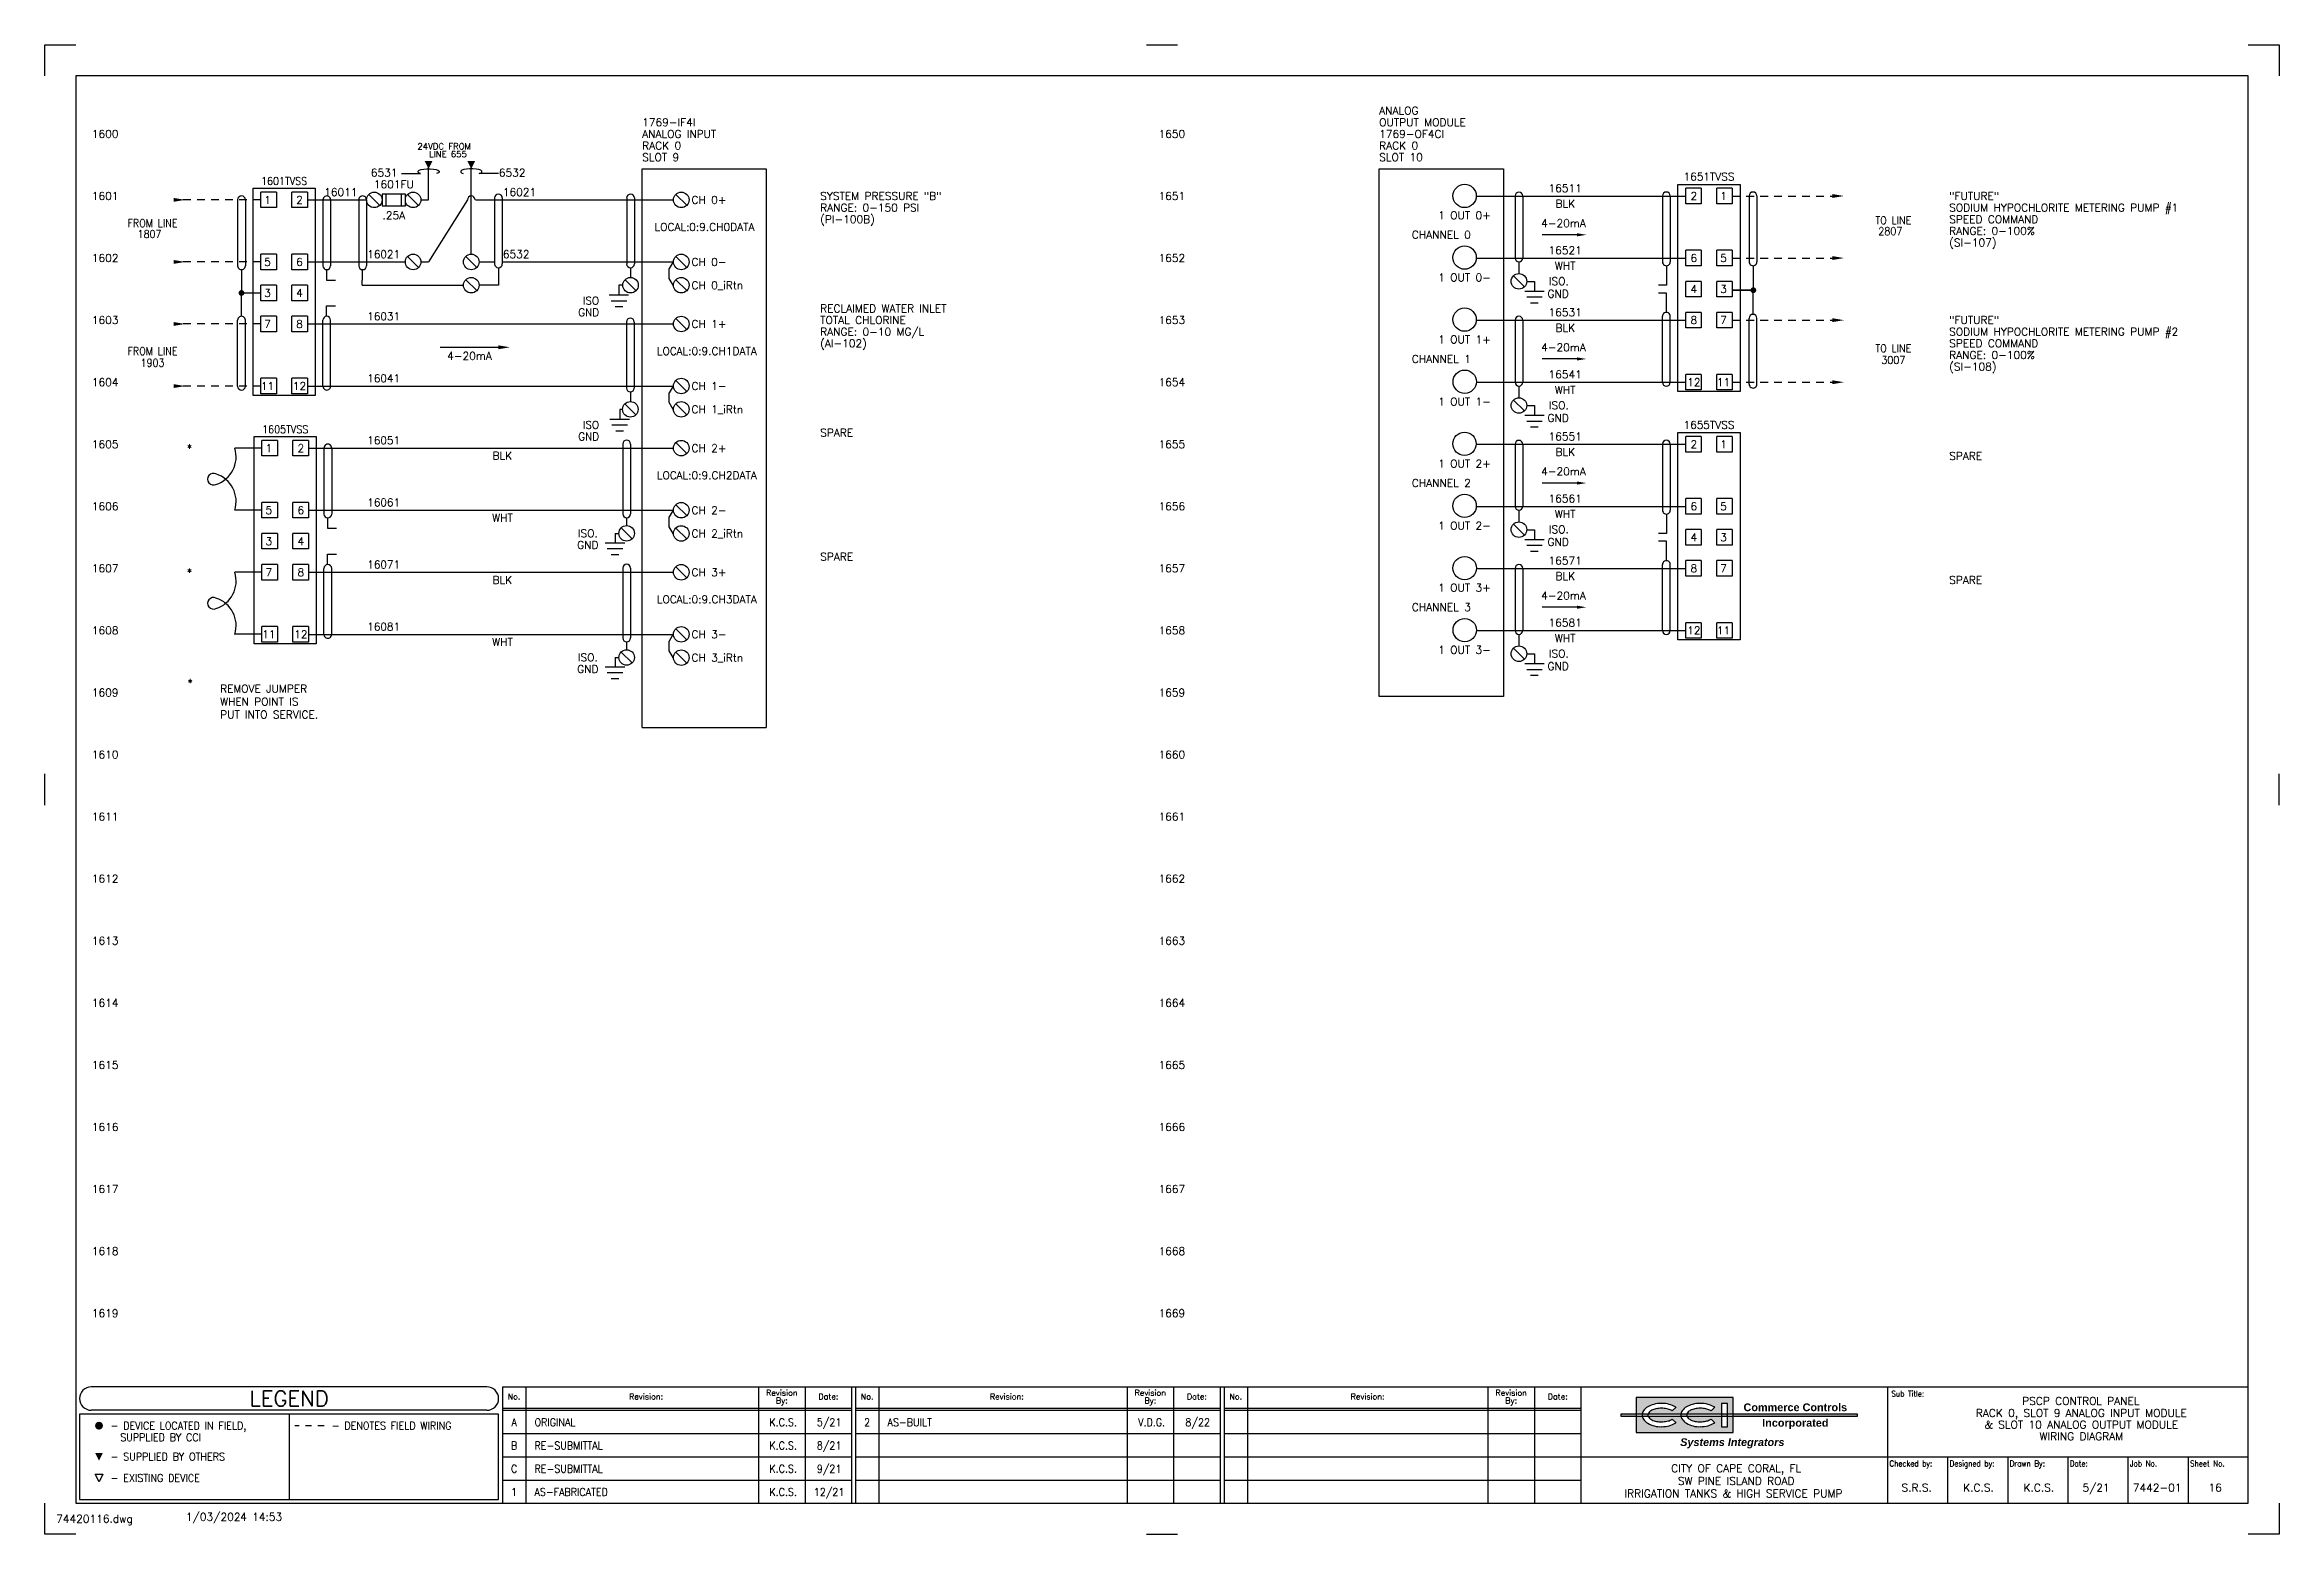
# Model space of a CAD drawing. Extents: x 0 to 36, y 0 to 24.
import ezdxf
from ezdxf.enums import TextEntityAlignment as Align

# ---------------------------------------------------------------- set-up
doc = ezdxf.new("R2010")
doc.units = 0
doc.header["$LTSCALE"] = 0.5
doc.header["$MEASUREMENT"] = 0
doc.linetypes.add('HIDDEN', pattern=[0.375, 0.25, -0.125])
doc.linetypes.add('HIDDEN2', pattern=[0.1875, 0.125, -0.0625])
doc.layers.get('0').update_dxf_attribs({"linetype": 'CONTINUOUS'})
for name, color, linetype in [('1769-IF8', 32, 'CONTINUOUS'), ('BORDER', 2, 'CONTINUOUS'), ('CUT-MARK', 5, 'CONTINUOUS')]:
    doc.layers.add(name, color=color, linetype=linetype)
doc.styles.add('arial', font='arialbd.ttf')
doc.styles.add('arialitalic', font='arialbi.ttf')
doc.styles.add('ROMANS', font='ROMANS.shx')

# ---------------------------------------------------------------- blocks, each defined once
blk = doc.blocks.new('CUTMARK')
at = {"color": 5}
for p, q in [((0, 23.5), (0, 24)), ((0, 24), (0.5, 24)), ((17.75, 24), (18.25, 24)), ((35.5, 24), (36, 24)), ((36, 24), (36, 23.5)), ((0, 11.75), (0, 12.25)), ((36, 11.75), (36, 12.25)), ((0, 0), (0, 0.5)), ((36, 0.5), (36, 0)), ((0.5, 0), (0, 0)), ((17.75, 0), (18.25, 0)), ((36, 0), (35.5, 0))]:
    blk.add_line(p, q, dxfattribs=at)
blk = doc.blocks.new('FCIRLEG')
at = {"color": 5, "const_width": 0.0625}
blk.add_lwpolyline([(-0.03125, 0, 1), (0.03125, 0, 1)], format="xyb", close=True, dxfattribs=at)
blk = doc.blocks.new('FTRIULEG')
at = {"color": 5}
blk.add_solid([(0, 0.125), (0, 0.125), (-0.0625, 0), (0.0625, 0)], dxfattribs=at)
blk = doc.blocks.new('CCILOGO3')
h = blk.add_hatch(color=256)
h.paths.add_polyline_path([(25.922, 2.094, -0.060974), (26.047, 2.109, -0.060974), (26.172, 2.094, -0.074343), (26.268, 2.054, -0.016679), (26.281, 2.046), (26.221, 1.988, 0.036094), (26.202, 1.999, 0.064948), (26.135, 2.022, 0.051099), (26.047, 2.031, 0.051099), (25.958, 2.022, 0.064948), (25.892, 1.999, 0.104203), (25.841, 1.959, 0.105248), (25.83, 1.937), (26.36, 1.937, -0.117879), (26.38, 1.988, -0.106943), (26.451, 2.054, -0.074343), (26.547, 2.094, -0.060974), (26.672, 2.109, -0.060974), (26.797, 2.094, -0.074343), (26.893, 2.054, -0.016679), (26.906, 2.046), (26.846, 1.988, 0.036094), (26.827, 1.999, 0.064948), (26.76, 2.022, 0.051099), (26.672, 2.031, 0.051099), (26.583, 2.022, 0.064948), (26.517, 1.999, 0.104203), (26.466, 1.959, 0.105248), (26.455, 1.937), (27.016, 1.937), (27.016, 2.109), (27.109, 2.109), (27.109, 1.937), (27.203, 1.937), (27.203, 2.203), (25.641, 2.203), (25.641, 1.937), (25.735, 1.937, -0.117879), (25.755, 1.988, -0.106943), (25.826, 2.054, -0.074343)])
h.paths.add_polyline_path([(25.826, 1.789, -0.106943), (25.755, 1.856, -0.117879), (25.735, 1.906), (25.641, 1.906), (25.641, 1.641), (27.203, 1.641), (27.203, 1.906), (27.109, 1.906), (27.109, 1.734), (27.016, 1.734), (27.016, 1.906), (26.455, 1.906, 0.105248), (26.466, 1.885, 0.104203), (26.517, 1.845, 0.064948), (26.592, 1.819, 0.063643), (26.672, 1.812, 0.051099), (26.76, 1.822, 0.064948), (26.827, 1.845, 0.036094), (26.846, 1.856), (26.906, 1.798, -0.016679), (26.893, 1.789, -0.074343), (26.797, 1.75, -0.060974), (26.672, 1.734, -0.074995), (26.558, 1.745, -0.074343), (26.451, 1.789, -0.106943), (26.38, 1.856, -0.117879), (26.36, 1.906), (25.83, 1.906, 0.105248), (25.841, 1.885, 0.104203), (25.892, 1.845, 0.064948), (25.967, 1.819, 0.063643), (26.047, 1.812, 0.051099), (26.135, 1.822, 0.064948), (26.202, 1.845, 0.036094), (26.221, 1.856), (26.281, 1.798, -0.016679), (26.268, 1.789, -0.074343), (26.172, 1.75, -0.060974), (26.047, 1.734, -0.074995), (25.933, 1.745, -0.074343)])
h.paths.add_polyline_path([(25.641, 1.906), (25.641, 1.937), (25.391, 1.937), (25.391, 1.906)])
h.paths.add_polyline_path([(25.83, 1.906, -0.068202), (25.828, 1.922, -0.068202), (25.83, 1.937), (25.735, 1.937, 0.033731), (25.734, 1.922, 0.033731), (25.735, 1.906)])
h.paths.add_polyline_path([(26.455, 1.906, -0.068202), (26.453, 1.922, -0.068202), (26.455, 1.937), (26.36, 1.937, 0.033731), (26.359, 1.922, 0.033731), (26.36, 1.906)])
h.paths.add_polyline_path([(27.109, 1.906), (27.109, 1.937), (27.016, 1.937), (27.016, 1.906)])
h.paths.add_polyline_path([(29.203, 1.906), (29.203, 1.937), (27.203, 1.937), (27.203, 1.906)])
for p, q in [((27.203, 2.203), (25.641, 2.203)), ((25.641, 2.203), (25.641, 1.641)), ((27.203, 1.641), (27.203, 2.203)), ((29.203, 1.937), (25.391, 1.937)), ((25.391, 1.937), (25.391, 1.906)), ((25.391, 1.906), (29.203, 1.906)), ((26.221, 1.988), (26.281, 2.046)), ((26.221, 1.856), (26.281, 1.798)), ((26.846, 1.988), (26.906, 2.046)), ((26.846, 1.856), (26.906, 1.798)), ((27.109, 2.109), (27.016, 2.109)), ((27.016, 2.109), (27.016, 1.734)), ((27.109, 1.734), (27.109, 2.109)), ((29.203, 1.906), (29.203, 1.937)), ((25.641, 1.641), (27.203, 1.641)), ((27.016, 1.734), (27.109, 1.734))]:
    blk.add_line(p, q)
for centre, radius, start, end in [((25.851, 1.922), 0.116, 145.3805, 180), ((25.851, 1.922), 0.116, 180, 214.6195), ((25.944, 1.857), 0.23, 120.9638, 145.3805), ((25.944, 1.987), 0.23, 214.6195, 239.0362), ((26.006, 1.754), 0.35, 103.9568, 120.9638), ((25.886, 1.922), 0.0581, 140.3607, 180), ((25.886, 1.922), 0.0581, 180, 219.6393), ((25.962, 1.859), 0.157, 116.5651, 140.3607), ((25.962, 1.985), 0.157, 219.6393, 243.4349), ((26.013, 1.757), 0.271, 101.7009, 116.5651), ((26.028, 2.117), 0.305, 243.4349, 258.2991), ((26.047, 1.59), 0.519, 90, 103.9568), ((26.047, 1.595), 0.436, 90, 101.7009), ((26.031, 2.129), 0.317, 258.2991, 272.8654), ((26.047, 1.59), 0.519, 76.0432, 90), ((26.047, 1.595), 0.436, 78.2991, 90), ((26.047, 2.249), 0.436, 270, 281.7009), ((26.08, 1.757), 0.271, 63.4349, 78.2991), ((26.08, 2.087), 0.271, 281.7009, 296.5651), ((26.088, 1.754), 0.35, 59.0362, 76.0432), ((26.131, 1.859), 0.157, 55.1664, 63.4349), ((26.131, 1.985), 0.157, 296.5651, 304.8336), ((26.149, 1.857), 0.23, 55.214, 59.0362), ((26.476, 1.922), 0.116, 145.3805, 180), ((26.476, 1.922), 0.116, 180, 214.6195), ((26.569, 1.857), 0.23, 120.9638, 145.3805), ((26.569, 1.987), 0.23, 214.6195, 239.0362), ((26.631, 1.754), 0.35, 103.9568, 120.9638), ((26.511, 1.922), 0.0581, 140.3607, 180), ((26.511, 1.922), 0.0581, 180, 219.6393), ((26.587, 1.859), 0.157, 116.5651, 140.3607), ((26.587, 1.985), 0.157, 219.6393, 243.4349), ((26.638, 1.757), 0.271, 101.7009, 116.5651), ((26.653, 2.117), 0.305, 243.4349, 258.2991), ((26.672, 1.59), 0.519, 90, 103.9568), ((26.672, 1.595), 0.436, 90, 101.7009), ((26.656, 2.129), 0.317, 258.2991, 272.8654), ((26.672, 1.59), 0.519, 76.0432, 90), ((26.672, 1.595), 0.436, 78.2991, 90), ((26.672, 2.249), 0.436, 270, 281.7009), ((26.705, 1.757), 0.271, 63.4349, 78.2991), ((26.705, 2.087), 0.271, 281.7009, 296.5651), ((26.713, 1.754), 0.35, 59.0362, 76.0432), ((26.756, 1.859), 0.157, 55.1664, 63.4349), ((26.756, 1.985), 0.157, 296.5651, 304.8336), ((26.774, 1.857), 0.23, 55.214, 59.0362), ((26.027, 2.125), 0.391, 239.0362, 256.0432), ((26.025, 2.118), 0.384, 256.0432, 273.1986), ((26.047, 2.253), 0.519, 270, 283.9568), ((26.088, 2.09), 0.35, 283.9568, 300.9638), ((26.149, 1.987), 0.23, 300.9638, 304.786), ((26.652, 2.125), 0.391, 239.0362, 256.0432), ((26.65, 2.118), 0.384, 256.0432, 273.1986), ((26.672, 2.253), 0.519, 270, 283.9568), ((26.713, 2.09), 0.35, 283.9568, 300.9638), ((26.774, 1.987), 0.23, 300.9638, 304.786)]:
    blk.add_arc(centre, radius, start, end)
for s, style, p in [('Commerce Controls', 'arial', (28.203, 1.984)), ('Incorporated', 'arial', (28.203, 1.734)), ('Systems Integrators', 'arialitalic', (27.188, 1.422))]:
    blk.add_text(s, height=0.125, dxfattribs=dict(style=style)).set_placement(p, align=Align.CENTER)
blk = doc.blocks.new('TERM')
at = {"color": 1}
blk.add_line((-0.088, 0.088), (0.088, -0.088), dxfattribs=at)
blk.add_circle((0, 0), 0.125, dxfattribs=at)
blk = doc.blocks.new('GND')
at = {"color": 5}
for p, q in [((0, 0), (0, -0.15625)), ((-0.15625, -0.15625), (0.15625, -0.15625)), ((-0.125, -0.25), (0.125, -0.25)), ((-0.0625, -0.34375), (0.0625, -0.34375))]:
    blk.add_line(p, q, dxfattribs=at)
blk = doc.blocks.new('RARROW')
at = {"color": 5}
blk.add_solid([(-0.125, 0.03125), (-0.125, -0.03125), (0.0625, 0)], dxfattribs=at)
blk = doc.blocks.new('DOT')
at = {"color": 2, "const_width": 0.0469}
blk.add_lwpolyline([(-0.023, 0, 1), (0.023, 0, 1)], format="xyb", close=True, dxfattribs=at)
blk = doc.blocks.new('Lasso')
at = {"color": 5}
blk.add_line((0, -0.437), (0, -0.128), dxfattribs=at)
at = {"color": 5, "linetype": 'Continuous'}
blk.add_polyline3d([(0, -0.128, 0), (0.012, -0.156, 0), (0.026, -0.17, 0), (0.04, -0.168, 0), (0.054, -0.151, 0), (0.065, -0.119, 0), (0.073, -0.076, 0), (0.078, -0.026, 0), (0.078, 0.027, 0), (0.073, 0.077, 0), (0.065, 0.12, 0), (0.054, 0.151, 0), (0.04, 0.169, 0), (0.026, 0.171, 0), (0.012, 0.157, 0), (0, 0.129, 0)], dxfattribs=at)
blk = doc.blocks.new('11')
at = {"style": 'ROMANS', "width": 0.9}
for s, p in [('C', (7.562, 0.993)), ('K.C.S.', (11.896, 0.993)), ('9/21', (12.637, 0.993))]:
    blk.add_text(s, height=0.125, dxfattribs=at).set_placement(p, align=Align.CENTER)
blk.add_text('RE-SUBMITTAL', height=0.125, dxfattribs=at).set_placement((7.891, 0.993))
blk = doc.blocks.new('14')
at = {"style": 'ROMANS', "width": 0.9}
for s, p in [('1', (7.563, 0.618)), ('K.C.S.', (11.896, 0.618)), ('12/21', (12.637, 0.618))]:
    blk.add_text(s, height=0.125, dxfattribs=at).set_placement(p, align=Align.CENTER)
blk.add_text('AS-FABRICATED', height=0.125, dxfattribs=at).set_placement((7.891, 0.618))
blk = doc.blocks.new('DrawingName')
at = {"color": 0, "linetype": 'Continuous', "insert": (0.1875, 0.3125), "char_height": 0.125, "attachment_point": 1, "style": 'ROMANS'}
blk.add_mtext('74420116.dwg', dxfattribs=at)
blk = doc.blocks.new('dwgfilename')
at = {"color": 0, "linetype": 'Continuous'}
blk.add_blockref('DrawingName', (0, 0), dxfattribs=at)
blk = doc.blocks.new('dwgdate')
at = {"color": 0, "linetype": 'Continuous', "insert": (2.1875, 0.34375), "char_height": 0.125, "attachment_point": 1, "style": 'ROMANS'}
blk.add_mtext(' 1/03/2024 14:53', dxfattribs=at)
blk = doc.blocks.new('Drawing_Name_Date_Panel_Layout')
at = {"linetype": 'Continuous'}
for name in ['dwgdate', 'dwgfilename']:
    blk.add_blockref(name, (0, 0), dxfattribs=at)

msp = doc.modelspace()

# ---------------------------------------------------------------- linework, layer by layer
for p, q in [((6.185, 21.5), (6.185, 22.062)), ((6.872, 20.625), (6.872, 22.062)), ((21.5, 22), (23.5, 22)), ((21.5, 13.5), (21.5, 22)), ((23.5, 22), (23.5, 13.5)), ((23.5, 22), (23.5, 13.5)), ((3.108, 21.501), (3.108, 20.438)), ((3.233, 21.501), (3.233, 20.438)), ((4.482, 21.501), (4.481, 20.438)), ((4.607, 21.501), (4.606, 20.438)), ((5.06, 21.501), (5.06, 20.438)), ((5.185, 21.501), (5.185, 20.438)), ((6.81, 21.5), (6.185, 20.5)), ((7.247, 21.531), (7.247, 20.468)), ((7.372, 21.531), (7.372, 20.468)), ((9.376, 21.531), (9.376, 20.468)), ((9.501, 21.531), (9.501, 20.468)), ((26.063, 21.564), (26.064, 20.501)), ((26.188, 21.564), (26.189, 20.501)), ((27.459, 21.564), (27.46, 20.501)), ((27.584, 21.564), (27.585, 20.501)), ((3.171, 20.376), (3.17, 20)), ((4.539, 20.376), (4.539, 20.208)), ((4.539, 20.208), (4.685, 20.208)), ((5.117, 20.376), (5.117, 20.208)), ((5.117, 20.125), (5.117, 20.208)), ((7.31, 20.406), (7.31, 20.125)), ((9.438, 20.406), (9.438, 20.25)), ((10.125, 20.5), (10.062, 20.392)), ((10.062, 20.233), (10.062, 20.392)), ((10.125, 20.125), (10.062, 20.233)), ((26.126, 20.439), (26.126, 20.126)), ((27.522, 20.439), (27.522, 20.047)), ((3.171, 19.623), (3.17, 20)), ((5.117, 20.125), (6.747, 20.125)), ((7.31, 20.125), (6.997, 20.125)), ((26.126, 19.686), (26.126, 19.999)), ((27.522, 19.655), (27.522, 20.047)), ((3.108, 18.499), (3.108, 19.561)), ((3.233, 18.498), (3.233, 19.561)), ((4.482, 18.498), (4.481, 19.561)), ((4.539, 19.623), (4.539, 19.791)), ((4.539, 19.791), (4.685, 19.791)), ((4.607, 18.499), (4.606, 19.561)), ((9.372, 19.531), (9.372, 18.468)), ((9.497, 19.531), (9.497, 18.468)), ((26.063, 18.561), (26.064, 19.624)), ((26.188, 18.561), (26.189, 19.624)), ((27.46, 18.53), (27.46, 19.593)), ((27.585, 18.53), (27.585, 19.593)), ((4.232, 18.5), (10.122, 18.5)), ((9.435, 18.406), (9.435, 18.25)), ((10.125, 18.5), (10.062, 18.392)), ((10.062, 18.233), (10.062, 18.392)), ((10.125, 18.125), (10.062, 18.233)), ((3.5, 17.5), (3.062, 17.5)), ((4.499, 17.501), (4.499, 16.438)), ((4.624, 17.501), (4.624, 16.438)), ((26.063, 17.564), (26.064, 16.501)), ((26.188, 17.564), (26.189, 16.501)), ((3.5, 16.5), (3.062, 16.5)), ((4.557, 16.376), (4.557, 16.208)), ((4.557, 16.208), (4.702, 16.208)), ((10.125, 16.5), (10.062, 16.392)), ((10.062, 16.233), (10.062, 16.392)), ((10.125, 16.125), (10.062, 16.233)), ((26.126, 16.439), (26.126, 16.126)), ((26.126, 15.686), (26.126, 15.999)), ((3.5, 15.5), (3.062, 15.5)), ((4.499, 14.499), (4.499, 15.561)), ((4.557, 15.623), (4.557, 15.791)), ((4.557, 15.791), (4.702, 15.791)), ((4.624, 14.499), (4.624, 15.561)), ((26.063, 14.561), (26.064, 15.624)), ((26.188, 14.561), (26.189, 15.624)), ((3.5, 14.5), (3.062, 14.5)), ((10.125, 14.5), (10.062, 14.392)), ((10.062, 14.233), (10.062, 14.392)), ((10.125, 14.125), (10.062, 14.233)), ((23.5, 13.5), (21.5, 13.5))]:
    msp.add_line(p, q)
at = {"linetype": 'Continuous'}
for p, q in [((3.357, 18.349), (3.357, 21.687)), ((3.732, 21.625), (3.482, 21.625)), ((3.482, 21.375), (3.482, 21.625)), ((3.732, 21.625), (3.732, 21.375)), ((4.232, 21.625), (3.982, 21.625)), ((3.982, 21.375), (3.982, 21.625)), ((4.232, 21.625), (4.232, 21.375)), ((4.357, 21.687), (4.357, 18.349)), ((26.312, 18.412), (26.312, 21.75)), ((26.688, 21.687), (26.438, 21.687)), ((26.438, 21.437), (26.438, 21.687)), ((26.688, 21.687), (26.688, 21.437)), ((27.188, 21.687), (26.938, 21.687)), ((26.938, 21.437), (26.938, 21.687)), ((27.188, 21.687), (27.188, 21.437)), ((27.312, 21.75), (27.312, 18.412)), ((3.732, 21.375), (3.482, 21.375)), ((4.232, 21.375), (3.982, 21.375)), ((4.232, 21.5), (5.185, 21.5)), ((6.06, 21.5), (6.185, 21.5)), ((6.938, 21.5), (10.13, 21.5)), ((23.062, 21.562), (26.438, 21.562)), ((26.688, 21.437), (26.438, 21.437)), ((27.188, 21.437), (26.938, 21.437)), ((3.732, 20.625), (3.482, 20.625)), ((3.482, 20.375), (3.482, 20.625)), ((3.732, 20.625), (3.732, 20.375)), ((4.232, 20.625), (3.982, 20.625)), ((3.982, 20.375), (3.982, 20.625)), ((4.232, 20.625), (4.232, 20.375)), ((26.688, 20.687), (26.438, 20.687)), ((26.438, 20.437), (26.438, 20.687)), ((26.688, 20.687), (26.688, 20.437)), ((27.188, 20.687), (26.938, 20.687)), ((26.938, 20.437), (26.938, 20.687)), ((27.188, 20.687), (27.188, 20.437)), ((3.732, 20.375), (3.482, 20.375)), ((4.232, 20.375), (3.982, 20.375)), ((26.688, 20.437), (26.438, 20.437)), ((26.688, 20.187), (26.438, 20.187)), ((26.438, 19.937), (26.438, 20.187)), ((26.688, 20.187), (26.688, 19.937)), ((27.188, 20.437), (26.938, 20.437)), ((27.188, 20.187), (26.938, 20.187)), ((26.938, 19.937), (26.938, 20.187)), ((27.188, 20.187), (27.188, 19.937)), ((3.17, 20), (3.482, 20)), ((3.732, 20.125), (3.482, 20.125)), ((3.482, 19.875), (3.482, 20.125)), ((3.732, 19.875), (3.482, 19.875)), ((3.732, 20.125), (3.732, 19.875)), ((4.232, 20.125), (3.982, 20.125)), ((3.982, 19.875), (3.982, 20.125)), ((4.232, 19.875), (3.982, 19.875)), ((4.232, 20.125), (4.232, 19.875)), ((26.126, 20.126), (26.001, 20.126)), ((26.126, 19.999), (26.001, 19.999)), ((26.688, 19.937), (26.438, 19.937)), ((27.188, 19.937), (26.938, 19.937)), ((27.188, 20.047), (27.522, 20.047)), ((27.522, 20.047), (27.188, 20.047)), ((3.732, 19.625), (3.482, 19.625)), ((3.482, 19.375), (3.482, 19.625)), ((3.732, 19.625), (3.732, 19.375)), ((4.232, 19.625), (3.982, 19.625)), ((3.982, 19.375), (3.982, 19.625)), ((4.232, 19.625), (4.232, 19.375)), ((23.062, 19.562), (26.438, 19.562)), ((26.688, 19.687), (26.438, 19.687)), ((26.438, 19.437), (26.438, 19.687)), ((26.688, 19.687), (26.688, 19.437)), ((27.188, 19.687), (26.938, 19.687)), ((26.938, 19.437), (26.938, 19.687)), ((27.188, 19.687), (27.188, 19.437)), ((3.732, 19.375), (3.482, 19.375)), ((4.232, 19.375), (3.982, 19.375)), ((6.372, 19.125), (7.435, 19.125)), ((26.688, 19.437), (26.438, 19.437)), ((27.188, 19.437), (26.938, 19.437)), ((3.732, 18.625), (3.482, 18.625)), ((3.482, 18.375), (3.482, 18.625)), ((3.732, 18.375), (3.482, 18.375)), ((3.732, 18.625), (3.732, 18.375)), ((4.232, 18.625), (3.982, 18.625)), ((3.982, 18.375), (3.982, 18.625)), ((4.232, 18.375), (3.982, 18.375)), ((4.232, 18.625), (4.232, 18.375)), ((27.312, 18.412), (26.312, 18.412)), ((26.688, 18.687), (26.438, 18.687)), ((26.438, 18.437), (26.438, 18.687)), ((26.688, 18.437), (26.438, 18.437)), ((26.688, 18.687), (26.688, 18.437)), ((27.188, 18.687), (26.938, 18.687)), ((26.938, 18.437), (26.938, 18.687)), ((27.188, 18.437), (26.938, 18.437)), ((27.188, 18.687), (27.188, 18.437)), ((4.357, 18.349), (3.357, 18.349)), ((3.375, 14.349), (3.375, 17.687)), ((4.375, 17.687), (4.375, 14.349)), ((26.312, 14.412), (26.312, 17.75)), ((26.688, 17.687), (26.438, 17.687)), ((26.438, 17.437), (26.438, 17.687)), ((26.688, 17.687), (26.688, 17.437)), ((27.188, 17.687), (26.938, 17.687)), ((26.938, 17.437), (26.938, 17.687)), ((27.188, 17.687), (27.188, 17.437)), ((27.312, 17.75), (27.312, 14.412)), ((3.75, 17.625), (3.5, 17.625)), ((3.5, 17.375), (3.5, 17.625)), ((3.75, 17.375), (3.5, 17.375)), ((3.75, 17.625), (3.75, 17.375)), ((4.25, 17.625), (4, 17.625)), ((4, 17.375), (4, 17.625)), ((4.25, 17.375), (4, 17.375)), ((4.25, 17.625), (4.25, 17.375)), ((23.062, 17.562), (26.438, 17.562)), ((26.688, 17.437), (26.438, 17.437)), ((27.188, 17.437), (26.938, 17.437)), ((3.75, 16.625), (3.5, 16.625)), ((3.5, 16.375), (3.5, 16.625)), ((3.75, 16.625), (3.75, 16.375)), ((4.25, 16.625), (4, 16.625)), ((4, 16.375), (4, 16.625)), ((4.25, 16.625), (4.25, 16.375)), ((26.688, 16.687), (26.438, 16.687)), ((26.438, 16.437), (26.438, 16.687)), ((26.688, 16.687), (26.688, 16.437)), ((27.188, 16.687), (26.938, 16.687)), ((26.938, 16.437), (26.938, 16.687)), ((27.188, 16.687), (27.188, 16.437)), ((3.75, 16.375), (3.5, 16.375)), ((4.25, 16.375), (4, 16.375)), ((26.688, 16.437), (26.438, 16.437)), ((27.188, 16.437), (26.938, 16.437)), ((3.75, 16.125), (3.5, 16.125)), ((3.5, 15.875), (3.5, 16.125)), ((3.75, 15.875), (3.5, 15.875)), ((3.75, 16.125), (3.75, 15.875)), ((4.25, 16.125), (4, 16.125)), ((4, 15.875), (4, 16.125)), ((4.25, 15.875), (4, 15.875)), ((4.25, 16.125), (4.25, 15.875)), ((26.126, 16.126), (26.001, 16.126)), ((26.126, 15.999), (26.001, 15.999)), ((26.688, 16.187), (26.438, 16.187)), ((26.438, 15.937), (26.438, 16.187)), ((26.688, 15.937), (26.438, 15.937)), ((26.688, 16.187), (26.688, 15.937)), ((27.188, 16.187), (26.938, 16.187)), ((26.938, 15.937), (26.938, 16.187)), ((27.188, 15.937), (26.938, 15.937)), ((27.188, 16.187), (27.188, 15.937)), ((3.75, 15.625), (3.5, 15.625)), ((3.5, 15.375), (3.5, 15.625)), ((3.75, 15.625), (3.75, 15.375)), ((4.25, 15.625), (4, 15.625)), ((4, 15.375), (4, 15.625)), ((4.25, 15.625), (4.25, 15.375)), ((23.062, 15.562), (26.438, 15.562)), ((26.688, 15.687), (26.438, 15.687)), ((26.438, 15.437), (26.438, 15.687)), ((26.688, 15.687), (26.688, 15.437)), ((27.188, 15.687), (26.938, 15.687)), ((26.938, 15.437), (26.938, 15.687)), ((27.188, 15.687), (27.188, 15.437)), ((3.75, 15.375), (3.5, 15.375)), ((4.25, 15.375), (4, 15.375)), ((26.688, 15.437), (26.438, 15.437)), ((27.188, 15.437), (26.938, 15.437)), ((3.75, 14.625), (3.5, 14.625)), ((3.5, 14.375), (3.5, 14.625)), ((3.75, 14.625), (3.75, 14.375)), ((4.25, 14.625), (4, 14.625)), ((4, 14.375), (4, 14.625)), ((4.25, 14.625), (4.25, 14.375)), ((27.312, 14.412), (26.312, 14.412)), ((26.688, 14.687), (26.438, 14.687)), ((26.438, 14.437), (26.438, 14.687)), ((26.688, 14.437), (26.438, 14.437)), ((26.688, 14.437), (26.438, 14.437)), ((26.688, 14.687), (26.688, 14.437)), ((27.188, 14.687), (26.938, 14.687)), ((26.938, 14.437), (26.938, 14.687)), ((27.188, 14.437), (26.938, 14.437)), ((27.188, 14.687), (27.188, 14.437)), ((4.375, 14.349), (3.375, 14.349)), ((3.75, 14.375), (3.5, 14.375)), ((4.25, 14.375), (4, 14.375)), ((0.875, 0.844), (0.813, 0.969)), ((0.813, 0.969), (0.938, 0.969)), ((0.938, 0.969), (0.875, 0.844))]:
    msp.add_line(p, q, dxfattribs=at)
at = {"color": 0, "linetype": 'Continuous'}
for p, q in [((3.357, 21.687), (4.357, 21.687)), ((26.312, 21.75), (27.312, 21.75)), ((24.75, 20.937), (24.125, 20.937)), ((23.062, 20.562), (26.438, 20.562)), ((4.232, 20.5), (5.81, 20.5)), ((6.06, 20.5), (6.185, 20.5)), ((6.872, 20.5), (6.872, 20.5)), ((6.997, 20.5), (7.247, 20.5)), ((7.372, 20.5), (10.13, 20.5)), ((4.232, 19.5), (10.13, 19.5)), ((24.75, 18.937), (24.125, 18.937)), ((23.062, 18.562), (26.438, 18.562)), ((3.375, 17.687), (4.375, 17.687)), ((26.312, 17.75), (27.312, 17.75)), ((4.247, 17.5), (10.125, 17.5)), ((24.75, 16.937), (24.125, 16.937)), ((23.062, 16.562), (26.438, 16.562)), ((4.247, 16.5), (10.125, 16.5)), ((9.188, 16.127), (9.25, 16.127)), ((4.25, 15.5), (10.125, 15.5)), ((24.75, 14.937), (24.125, 14.937)), ((4.25, 14.498), (10.125, 14.498)), ((23.062, 14.562), (26.438, 14.562)), ((9.188, 14.127), (9.25, 14.127)), ((9.625, 13), (11.625, 13)), ((7.313, 0.562), (7.313, 1.937))]:
    msp.add_line(p, q, dxfattribs=at)
at = {"linetype": 'HIDDEN'}
for p, q in [((3.482, 21.5), (2.17, 21.5)), ((27.188, 21.562), (28.925, 21.562)), ((27.188, 20.562), (28.925, 20.562)), ((3.482, 20.5), (2.17, 20.5)), ((3.482, 19.5), (2.17, 19.5)), ((27.188, 19.562), (28.925, 19.562)), ((3.482, 18.5), (2.17, 18.5)), ((27.188, 18.562), (28.925, 18.562))]:
    msp.add_line(p, q, dxfattribs=at)
at = {"color": 1}
for p, q in [((5.222, 21.588), (5.398, 21.411)), ((5.847, 21.588), (6.023, 21.411)), ((5.847, 20.588), (6.023, 20.411))]:
    msp.add_line(p, q, dxfattribs=at)
at = {"color": 5}
for p, q in [((5.435, 21.593), (5.435, 21.406)), ((5.81, 21.593), (5.435, 21.593)), ((5.435, 21.406), (5.81, 21.406)), ((5.497, 21.593), (5.497, 21.406)), ((5.747, 21.406), (5.747, 21.593)), ((5.81, 21.406), (5.81, 21.593))]:
    msp.add_line(p, q, dxfattribs=at)
at = {"color": 0}
for p, q in [((23.687, 21.563), (23.687, 20.562)), ((23.812, 21.563), (23.812, 20.562)), ((23.75, 20.5), (23.75, 20.312)), ((23.875, 20.186), (24, 20.186)), ((9.313, 20.125), (9.251, 20.125)), ((23.687, 19.563), (23.687, 18.562)), ((23.812, 19.563), (23.812, 18.562)), ((23.75, 18.5), (23.75, 18.312)), ((9.31, 18.125), (9.263, 18.125)), ((23.875, 18.186), (24, 18.186)), ((9.313, 17.566), (9.313, 16.441)), ((9.438, 17.566), (9.438, 16.441)), ((23.687, 17.563), (23.687, 16.562)), ((23.812, 17.563), (23.812, 16.562)), ((9.375, 16.379), (9.375, 16.252)), ((23.75, 16.5), (23.75, 16.312)), ((23.875, 16.186), (24, 16.186)), ((9.313, 15.566), (9.313, 14.441)), ((9.438, 15.566), (9.438, 14.441)), ((23.687, 15.563), (23.687, 14.562)), ((23.812, 15.563), (23.812, 14.562)), ((23.75, 14.5), (23.75, 14.312)), ((9.375, 14.379), (9.375, 14.252)), ((23.875, 14.186), (24, 14.186)), ((7.125, 2.375), (0.75, 2.375)), ((0.562, 1.937), (0.562, 0.562)), ((7.313, 1.937), (0.562, 1.937)), ((7.125, 2), (0.75, 2)), ((3.938, 1.937), (3.938, 0.562)), ((0.562, 0.562), (7.313, 0.562))]:
    msp.add_line(p, q, dxfattribs=at)
at = {"color": 2}
for p, q in [((7.375, 2.375), (13.062, 2.375)), ((7.375, 2.375), (7.375, 0.5)), ((7.75, 2.375), (7.75, 0.5)), ((11.5, 2.375), (11.5, 0.5)), ((12.25, 2.375), (12.25, 0.5)), ((13, 2.375), (13, 0.5)), ((13.062, 2.375), (13.062, 0.5)), ((13.062, 2.375), (19, 2.375)), ((13.438, 2.375), (13.438, 0.5)), ((17.437, 2.375), (17.437, 0.5)), ((18.187, 2.375), (18.187, 0.5)), ((18.937, 2.375), (18.937, 0.5)), ((19, 2.375), (24.75, 2.375)), ((19, 2.375), (19, 0.5)), ((19.375, 2.375), (19.375, 0.5)), ((23.25, 2.375), (23.25, 0.5)), ((24, 2.375), (24, 0.5)), ((24.754, 2.375), (35.5, 2.375)), ((24.754, 0.5), (24.754, 2.375)), ((29.688, 2.375), (29.688, 0.5)), ((7.375, 2.031), (12.996, 2.031)), ((7.375, 2), (13, 2)), ((13.062, 2.031), (18.933, 2.031)), ((13.062, 2), (18.937, 2)), ((19, 2.031), (24.746, 2.031)), ((19, 2), (24.75, 2)), ((7.375, 1.625), (13, 1.625)), ((13.062, 1.625), (18.937, 1.625)), ((19, 1.625), (24.75, 1.625)), ((7.375, 1.25), (13, 1.25)), ((13.062, 1.25), (18.937, 1.25)), ((19, 1.25), (24.75, 1.25)), ((24.754, 1.25), (35.5, 1.25)), ((30.656, 1.25), (30.656, 0.5)), ((31.625, 1.25), (31.625, 0.5)), ((32.594, 1.25), (32.594, 0.5)), ((33.562, 1.25), (33.562, 0.5)), ((34.531, 1.25), (34.531, 0.5)), ((7.375, 0.875), (13, 0.875)), ((13.062, 0.875), (18.937, 0.875)), ((19, 0.875), (24.75, 0.875))]:
    msp.add_line(p, q, dxfattribs=at)
at = {"linetype": 'HIDDEN2'}
msp.add_line((4.5, 1.75), (4.031, 1.75), dxfattribs=at)
at = {"color": 0, "linetype": 'Continuous'}
msp.add_lwpolyline([(9.625, 13), (9.625, 22), (11.625, 22), (11.625, 13)], dxfattribs=at)
msp.add_lwpolyline([(23.5, 13.5), (21.5, 13.5), (21.5, 22), (23.5, 22)])
at = {"color": 1}
for centre in [(5.31, 21.5), (5.935, 21.5), (5.935, 20.5)]:
    msp.add_circle(centre, 0.125, dxfattribs=at)
for centre in [(22.875, 21.563), (22.875, 20.57), (22.875, 19.57), (22.877, 18.57), (22.874, 17.57), (22.875, 16.57), (22.876, 15.567), (22.877, 14.568)]:
    msp.add_circle(centre, 0.188)
at = {"color": 0}
for centre, radius, start, end in [((23.75, 21.563), 0.0625, 0, 180), ((23.75, 20.562), 0.0625, 180, 270), ((23.75, 20.562), 0.0625, 270, 0), ((23.75, 19.563), 0.0625, 0, 180), ((23.75, 18.562), 0.0625, 180, 270), ((23.75, 18.562), 0.0625, 270, 0), ((9.375, 17.566), 0.0625, 0, 180), ((23.75, 17.563), 0.0625, 0, 180), ((23.75, 16.562), 0.0625, 180, 270), ((23.75, 16.562), 0.0625, 270, 0), ((9.375, 16.441), 0.0625, 180, 0), ((9.375, 15.566), 0.0625, 0, 180), ((23.75, 15.563), 0.0625, 0, 180), ((9.375, 14.441), 0.0625, 180, 0), ((23.75, 14.562), 0.0625, 180, 270), ((23.75, 14.562), 0.0625, 270, 0), ((0.75, 2.187), 0.188, 90, 270), ((7.125, 2.187), 0.188, 270, 90)]:
    msp.add_arc(centre, radius, start, end, dxfattribs=at)
for centre, radius, start, end in [((26.126, 21.564), 0.0625, 0.0133, 180.0133), ((27.522, 21.564), 0.0625, 0.0133, 180.0133), ((3.171, 21.501), 0.0625, 0.0133, 180.0133), ((4.544, 21.501), 0.0625, 359.9867, 179.9867), ((5.122, 21.501), 0.0625, 359.9867, 179.9867), ((6.872, 21.5), 0.0625, 0, 180), ((7.31, 21.531), 0.0625, 0, 180), ((9.438, 21.531), 0.0625, 0, 180), ((3.171, 20.438), 0.0625, 180.0133, 0.0133), ((4.544, 20.438), 0.0625, 179.9867, 359.9867), ((5.122, 20.438), 0.0625, 179.9867, 359.9867), ((7.31, 20.468), 0.0625, 180, 0), ((9.438, 20.468), 0.0625, 180, 0), ((26.126, 20.501), 0.0625, 180.0133, 0.0133), ((27.522, 20.501), 0.0625, 180.0133, 0.0133), ((3.171, 19.561), 0.0625, 359.9867, 179.9867), ((4.544, 19.561), 0.0625, 0.0133, 180.0133), ((9.435, 19.531), 0.0625, 0, 180), ((26.126, 19.624), 0.0625, 359.9867, 179.9867), ((27.522, 19.593), 0.0625, 0.0133, 180.0133), ((3.171, 18.498), 0.0625, 179.9867, 359.9867), ((4.544, 18.498), 0.0625, 180.0133, 0.0133), ((9.435, 18.468), 0.0625, 180, 0), ((26.126, 18.561), 0.0625, 179.9867, 359.9867), ((27.522, 18.53), 0.0625, 180.0133, 0.0133), ((2.617, 17.36), 0.467, 287.7797, 17.3826), ((4.562, 17.501), 0.0625, 359.9867, 179.9867), ((26.126, 17.564), 0.0625, 0.0133, 180.0133), ((2.719, 17), 0.0938, 64.402, 295.598), ((2.617, 16.639), 0.467, 342.6174, 72.2203), ((4.561, 16.438), 0.0625, 179.9867, 359.9867), ((26.126, 16.501), 0.0625, 180.0133, 0.0133), ((2.617, 15.36), 0.467, 287.7797, 17.3826), ((4.561, 15.561), 0.0625, 0.0133, 180.0133), ((26.126, 15.624), 0.0625, 359.9867, 179.9867), ((2.719, 15), 0.0938, 64.402, 295.598), ((2.617, 14.639), 0.467, 342.6174, 72.2203), ((4.562, 14.499), 0.0625, 180.0133, 0.0133), ((26.126, 14.561), 0.0625, 179.9867, 359.9867)]:
    msp.add_arc(centre, radius, start, end)
at = {"color": 0, "linetype": 'Continuous'}
for points in [[(24.687, 20.962), (24.687, 20.912), (24.837, 20.937)], [(24.687, 18.962), (24.687, 18.912), (24.837, 18.937)], [(24.687, 16.962), (24.687, 16.912), (24.837, 16.937)], [(24.687, 14.962), (24.687, 14.912), (24.837, 14.937)]]:
    msp.add_solid(points, dxfattribs=at)
at = {"layer": 'BORDER', "color": 2}
for p, q in [((35.5, 23.5), (0.5, 23.5)), ((0.5, 23.5), (0.5, 0.5)), ((35.5, 0.5), (35.5, 23.5)), ((0.5, 0.5), (35.5, 0.5))]:
    msp.add_line(p, q, dxfattribs=at)

# ---------------------------------------------------------------- block references
at = {"xscale": -1, "rotation": 270}
msp.add_blockref('Lasso', (6.185, 21.922), dxfattribs=at)
for name, p, rotation in [('FTRIULEG', (6.185, 22.125), 180), ('Lasso', (6.873, 21.922), 90.00000000000001), ('FTRIULEG', (6.872, 22.125), 180), ('FTRIULEG', (0.875, 1.312), 180)]:
    msp.add_blockref(name, p, dxfattribs=dict(rotation=rotation))
at = {"color": 0}
for name, p in [('TERM', (10.255, 21.5)), ('TERM', (10.255, 20.5)), ('TERM', (9.438, 20.125)), ('TERM', (10.255, 20.125)), ('TERM', (23.75, 20.187)), ('GND', (24, 20.186)), ('GND', (9.251, 20.125)), ('TERM', (10.255, 19.5)), ('TERM', (10.255, 18.5)), ('GND', (9.263, 18.125)), ('TERM', (9.435, 18.125)), ('TERM', (10.255, 18.125)), ('TERM', (23.75, 18.187)), ('GND', (24, 18.186)), ('TERM', (10.255, 17.5)), ('TERM', (10.255, 16.5)), ('TERM', (10.255, 16.125)), ('TERM', (23.75, 16.187)), ('GND', (24, 16.186)), ('TERM', (10.255, 15.5)), ('TERM', (10.255, 14.5)), ('TERM', (10.255, 14.125)), ('TERM', (23.75, 14.187)), ('GND', (24, 14.186))]:
    msp.add_blockref(name, p, dxfattribs=at)
at = {"linetype": 'Continuous'}
for name, p in [('RARROW', (2.201, 21.5)), ('RARROW', (28.925, 21.562)), ('RARROW', (2.201, 20.5)), ('RARROW', (28.925, 20.562)), ('DOT', (27.527, 20.044)), ('RARROW', (2.201, 19.5)), ('RARROW', (28.925, 19.562)), ('RARROW', (7.435, 19.125)), ('RARROW', (2.201, 18.5)), ('RARROW', (28.925, 18.562))]:
    msp.add_blockref(name, p, dxfattribs=at)
for name, p in [('DOT', (3.17, 20)), ('11', (0, 0)), ('14', (0, 0)), ('Drawing_Name_Date_Panel_Layout', (0, 0))]:
    msp.add_blockref(name, p)
at = {"color": 0, "linetype": 'Continuous'}
for name, p in [('TERM', (9.375, 16.127)), ('TERM', (9.375, 14.127)), ('CCILOGO3', (0, 0)), ('FCIRLEG', (0.875, 1.75))]:
    msp.add_blockref(name, p, dxfattribs=at)
at = {"color": 0, "linetype": 'Continuous', "xscale": -1}
for p in [(9.188, 16.127), (9.188, 14.127)]:
    msp.add_blockref('GND', p, dxfattribs=at)
at = {"layer": '1769-IF8', "color": 0}
for p in [(6.872, 20.5), (6.872, 20.125)]:
    msp.add_blockref('TERM', p, dxfattribs=at)
at = {"layer": 'CUT-MARK'}
msp.add_blockref('CUTMARK', (0, 0), dxfattribs=at)

# ---------------------------------------------------------------- texts
at = {"color": 0, "style": 'ROMANS'}
for s, p in [('1769-IF4I', (9.625, 22.688)), ('ANALOG INPUT', (9.625, 22.5)), ('RACK 0', (9.625, 22.312)), ('SLOT 9', (9.625, 22.125))]:
    msp.add_text(s, height=0.125, dxfattribs=at).set_placement(p)
at = {"style": 'ROMANS'}
for s, height, p in [('ANALOG', 0.125, (21.5, 22.875)), ('OUTPUT MODULE', 0.125, (21.5, 22.688)), ('24VDC FROM', 0.1, (6.005, 22.312)), ('RACK 0', 0.125, (21.5, 22.312)), ('1769-OF4CI', 0.125, (21.5, 22.5)), ('6531', 0.125, (5.255, 21.875)), ('LINE 655', 0.1, (6.193, 22.187)), ('6532', 0.125, (7.318, 21.875)), ('SLOT 10', 0.125, (21.5, 22.125)), ('16011', 0.125, (4.505, 21.562)), ('16021', 0.125, (7.38, 21.562)), ('16021', 0.125, (5.193, 20.562)), ('6532', 0.125, (7.38, 20.562)), ('16031', 0.125, (5.193, 19.562)), ('4-20mA', 0.125, (6.483, 18.924)), ('16041', 0.125, (5.193, 18.562)), ('16051', 0.125, (5.193, 17.562)), ('16061', 0.125, (5.193, 16.562)), ('16071', 0.125, (5.193, 15.562)), ('16081', 0.125, (5.193, 14.562))]:
    msp.add_text(s, height=height, dxfattribs=at).set_placement(p)
at = {"color": 0, "style": 'ROMANS'}
for s, p in [('1600', (1.187, 22.5)), ('1650', (18.375, 22.5)), ('1601', (1.187, 21.5)), ('1651', (18.375, 21.5)), ('1602', (1.187, 20.5)), ('1652', (18.375, 20.5)), ('ISO.', (24.556, 20.127)), ('GND', (24.556, 19.924)), ('1603', (1.187, 19.5)), ('1653', (18.375, 19.5)), ('1604', (1.187, 18.5)), ('1654', (18.375, 18.5)), ('GND', (24.556, 17.924)), ('ISO.', (24.556, 18.127)), ('1605', (1.187, 17.5)), ('1655', (18.375, 17.5)), ('1606', (1.187, 16.5)), ('1656', (18.375, 16.5)), ('ISO.', (24.556, 16.127)), ('GND', (24.556, 15.924)), ('1607', (1.187, 15.5)), ('1657', (18.375, 15.5)), ('1608', (1.187, 14.5)), ('1658', (18.375, 14.5)), ('GND', (24.556, 13.924)), ('ISO.', (24.556, 14.127)), ('1609', (1.187, 13.5)), ('1659', (18.375, 13.5)), ('1610', (1.187, 12.5)), ('1660', (18.375, 12.5)), ('1611', (1.187, 11.5)), ('1661', (18.375, 11.5)), ('1612', (1.187, 10.5)), ('1662', (18.375, 10.5)), ('1613', (1.187, 9.5)), ('1663', (18.375, 9.5)), ('1614', (1.187, 8.5)), ('1664', (18.375, 8.5)), ('1615', (1.187, 7.5)), ('1665', (18.375, 7.5)), ('1616', (1.187, 6.5)), ('1666', (18.375, 6.5)), ('1617', (1.187, 5.5)), ('1667', (18.375, 5.5)), ('1618', (1.187, 4.5)), ('1668', (18.375, 4.5)), ('1619', (1.187, 3.5)), ('1669', (18.375, 3.5))]:
    msp.add_text(s, height=0.125, dxfattribs=at).set_placement(p, align=Align.RIGHT)
at = {"linetype": 'Continuous', "style": 'ROMANS', "width": 0.9}
for s, p in [('1601TVSS', (3.857, 21.741)), ('FROM LINE', (1.737, 21.062)), ('1807', (1.689, 20.887)), ('TO LINE', (29.782, 21.108)), ('2807', (29.734, 20.933)), ('FROM LINE', (1.737, 19)), ('TO LINE', (29.782, 19.046)), ('1903', (1.737, 18.812)), ('3007', (29.782, 18.858)), ('1605TVSS', (3.875, 17.741))]:
    msp.add_text(s, height=0.125, dxfattribs=at).set_placement(p, align=Align.CENTER)
at = {"linetype": 'Continuous', "style": 'ROMANS'}
for s, p in [('SYSTEM PRESSURE "B"', (12.494, 21.5)), ('"FUTURE"', (30.682, 21.5)), ('RANGE: 0-150 PSI', (12.494, 21.312)), ('(PI-100B)', (12.494, 21.125)), ('SODIUM HYPOCHLORITE METERING PUMP #1', (30.682, 21.312)), ('SPEED COMMAND', (30.682, 21.125)), ('RANGE: 0-100%%%', (30.682, 20.937)), ('(SI-107)', (30.682, 20.75)), ('RECLAIMED WATER INLET', (12.494, 19.687)), ('TOTAL CHLORINE ', (12.494, 19.5)), ('RANGE: 0-10 MG/L', (12.494, 19.312)), ('SODIUM HYPOCHLORITE METERING PUMP #2', (30.682, 19.312)), ('"FUTURE"', (30.682, 19.5)), ('(AI-102)', (12.494, 19.125)), ('SPEED COMMAND', (30.682, 19.125)), ('RANGE: 0-100%%%', (30.682, 18.937)), ('(SI-108)', (30.682, 18.75)), ('SPARE', (12.494, 17.687)), ('SPARE', (30.682, 17.312)), ('SPARE', (12.494, 15.687)), ('SPARE', (30.682, 15.312))]:
    msp.add_text(s, height=0.125, dxfattribs=at).set_placement(p)
at = {"color": 0, "style": 'ROMANS'}
for s, height, p in [('16511', 0.125, (24.496, 21.625)), ('BLK', 0.125, (24.496, 21.375)), ('LOCAL:0:9.CH0DATA', 0.125, (10.629, 21)), ('16521', 0.125, (24.496, 20.625)), ('WHT', 0.125, (24.496, 20.375)), ('16531', 0.125, (24.496, 19.625)), ('BLK', 0.125, (24.496, 19.375)), ('LOCAL:0:9.CH1DATA', 0.125, (10.666, 19)), ('16541', 0.125, (24.496, 18.625)), ('WHT', 0.125, (24.496, 18.375)), ('16551', 0.125, (24.496, 17.625)), ('BLK', 0.125, (7.375, 17.315)), ('BLK', 0.125, (24.496, 17.375)), ('LOCAL:0:9.CH2DATA', 0.125, (10.666, 17)), ('16561', 0.125, (24.496, 16.625)), ('WHT', 0.125, (7.375, 16.314)), ('WHT', 0.125, (24.496, 16.375)), ('GND', 0.125, (8.75, 15.877)), ('ISO.', 0.125, (8.75, 16.065)), ('16571', 0.125, (24.496, 15.625)), ('BLK', 0.125, (24.496, 15.375)), ('BLK', 0.125, (7.375, 15.314)), ('LOCAL:0:9.CH3DATA', 0.125, (10.666, 15)), ('WHT', 0.125, (7.375, 14.314)), ('16581', 0.125, (24.496, 14.625)), ('WHT', 0.125, (24.496, 14.375)), ('ISO.', 0.125, (8.75, 14.065)), ('GND', 0.125, (8.75, 13.877)), ('LEGEND', 0.25, (3.938, 2.062))]:
    msp.add_text(s, height=height, dxfattribs=at).set_placement(p, align=Align.CENTER)
at = {"style": 'ROMANS'}
for s, p in [('1651TVSS', (26.812, 21.812)), ('1655TVSS', (26.812, 17.812)), ('PSCP CONTROL PANEL ', (32.846, 2.085)), ('RACK 0, SLOT 9 ANALOG INPUT MODULE', (32.81, 1.891)), ('& SLOT 10 ANALOG OUTPUT MODULE', (32.81, 1.704)), ('WIRING DIAGRAM', (32.81, 1.516)), ('CITY OF CAPE CORAL, FL', (27.25, 1)), ('IRRIGATION TANKS & HIGH SERVICE PUMP ', (27.25, 0.595)), ('SW PINE ISLAND ROAD', (27.25, 0.798))]:
    msp.add_text(s, height=0.125, dxfattribs=at).set_placement(p, align=Align.CENTER)
at = {"linetype": 'Continuous', "style": 'ROMANS'}
for s, p in [('2', (26.569, 21.5)), ('1', (27.047, 21.5)), ('1', (3.592, 21.437)), ('2', (4.107, 21.437)), ('1 OUT 0+', (22.875, 21.188)), ('5', (3.592, 20.437)), ('6', (4.107, 20.437)), ('6', (26.569, 20.5)), ('5', (27.047, 20.5)), ('1 OUT 0-', (22.875, 20.187)), ('3', (3.592, 19.937)), ('4', (4.107, 19.937)), ('4', (26.569, 20)), ('3', (27.047, 20)), ('7', (3.592, 19.437)), ('8', (4.107, 19.437)), ('8', (26.569, 19.5)), ('7', (27.047, 19.5)), ('1 OUT 1+', (22.875, 19.188)), ('11', (3.592, 18.437)), ('12', (4.107, 18.437)), ('12', (26.569, 18.5)), ('11', (27.047, 18.5)), ('1 OUT 1-', (22.875, 18.187)), ('1', (3.61, 17.437)), ('2', (4.125, 17.437)), ('1 OUT 2+', (22.875, 17.188)), ('2', (26.569, 17.5)), ('1', (27.047, 17.5)), ('5', (3.61, 16.437)), ('6', (4.125, 16.437)), ('6', (26.569, 16.5)), ('5', (27.047, 16.5)), ('1 OUT 2-', (22.875, 16.187)), ('3', (3.61, 15.937)), ('4', (4.125, 15.937)), ('4', (26.569, 16)), ('3', (27.047, 16)), ('7', (3.61, 15.437)), ('8', (4.125, 15.437)), ('8', (26.569, 15.5)), ('7', (27.047, 15.5)), ('1 OUT 3+', (22.875, 15.188)), ('11', (3.61, 14.437)), ('12', (4.125, 14.437)), ('12', (26.569, 14.5)), ('11', (27.047, 14.5)), ('1 OUT 3-', (22.875, 14.187))]:
    msp.add_text(s, height=0.125, dxfattribs=at).set_placement(p, align=Align.CENTER)
at = {"color": 0, "linetype": 'Continuous', "style": 'ROMANS'}
for s, p in [('CH 0+', (10.422, 21.437)), ('CH 0-', (10.422, 20.437)), ('CH 0_iRtn', (10.422, 20.062)), ('CH 1+', (10.422, 19.437)), ('CH 1-', (10.422, 18.437)), ('CH 1_iRtn', (10.422, 18.062)), ('CH 2+', (10.422, 17.437)), ('CH 2-', (10.422, 16.437)), ('CH 2_iRtn', (10.422, 16.062)), ('CH 3+', (10.422, 15.437)), ('CH 3-', (10.422, 14.437)), ('CH 3_iRtn', (10.422, 14.062))]:
    msp.add_text(s, height=0.125, dxfattribs=at).set_placement(p)
for s, p in [('CHANNEL 0', (22.5, 20.875)), ('4-20mA', (24.467, 21.062)), ('4-20mA', (24.467, 19.062)), ('CHANNEL 1', (22.5, 18.875)), ('CHANNEL 2', (22.5, 16.875)), ('4-20mA', (24.467, 17.062)), ('4-20mA', (24.467, 15.062)), ('CHANNEL 3', (22.5, 14.875))]:
    msp.add_text(s, height=0.125, dxfattribs=at).set_placement(p, align=Align.CENTER)
at = {"linetype": 'Continuous', "style": 'ROMANS'}
for s, p in [('ISO', (8.935, 19.812)), ('GND', (8.935, 19.625)), ('GND', (8.935, 17.625)), ('ISO', (8.935, 17.812)), ('*', (2.375, 17.437)), ('*', (2.375, 15.437)), ('*', (2.387, 13.657))]:
    msp.add_text(s, height=0.125, dxfattribs=at).set_placement(p, align=Align.RIGHT)
at = {"color": 2, "style": 'ROMANS'}
for s, p in [('No.', (7.562, 2.219)), ('Revision:', (9.688, 2.219)), ('Revision', (11.875, 2.281)), ('By:', (11.875, 2.156)), ('Date:', (12.625, 2.219)), ('No.', (13.25, 2.219)), ('Revision:', (15.5, 2.219)), ('Revision', (17.812, 2.281)), ('By:', (17.812, 2.156)), ('Date:', (18.562, 2.219)), ('No.', (19.188, 2.219)), ('Revision:', (21.312, 2.219)), ('Revision', (23.625, 2.281)), ('By:', (23.625, 2.156)), ('Date:', (24.375, 2.219))]:
    msp.add_text(s, height=0.0938, dxfattribs=at).set_placement(p, align=Align.MIDDLE_CENTER)
at = {"color": 2, "style": 'ROMANS', "width": 0.9}
for s, height, p in [('Sub Title:', 0.0938, (29.75, 2.219)), ('Checked by:', 0.09375, (29.719, 1.094)), ('Designed by:', 0.09375, (30.688, 1.094)), ('Drawn By:', 0.0938, (31.656, 1.094)), ('Date:', 0.0938, (32.625, 1.094)), ('Job No.', 0.0938, (33.594, 1.094)), ('Sheet No.', 0.0938, (34.562, 1.094))]:
    msp.add_text(s, height=height, dxfattribs=at).set_placement(p)
at = {"style": 'ROMANS', "width": 0.9}
for s, p in [('- DEVICE LOCATED IN FIELD,', (1.063, 1.687)), ('- DENOTES FIELD WIRING', (4.625, 1.687)), ('ORIGINAL', (7.891, 1.743)), ('AS-BUILT', (13.579, 1.743)), ('  SUPPLIED BY CCI', (1.063, 1.5)), ('RE-SUBMITTAL', (7.891, 1.368)), ('- SUPPLIED BY OTHERS', (1.063, 1.187)), ('- EXISTING DEVICE', (1.063, 0.844))]:
    msp.add_text(s, height=0.125, dxfattribs=at).set_placement(p)
for s, p in [('A', (7.562, 1.743)), ('K.C.S.', (11.896, 1.743)), ('5/21', (12.637, 1.743)), ('2', (13.25, 1.743)), ('V.D.G.', (17.833, 1.743)), ('8/22', (18.575, 1.743)), ('B', (7.562, 1.368)), ('K.C.S.', (11.896, 1.368)), ('8/21', (12.637, 1.368))]:
    msp.add_text(s, height=0.125, dxfattribs=at).set_placement(p, align=Align.CENTER)
at = {"color": 0, "linetype": 'Continuous', "insert": (2.825, 13.687), "char_height": 0.125, "width": 1.72088, "attachment_point": 1, "style": 'ROMANS'}
msp.add_mtext('REMOVE JUMPER WHEN POINT IS PUT INTO SERVICE.', dxfattribs=at)
at = {"color": 0, "linetype": 'Continuous', "style": 'ROMANS'}
for tag, text, p in [('1601FU', 'XXXX', (5.623, 21.687)), ('.25A', 'XXX', (5.623, 21.187))]:
    msp.add_attdef(tag, text=text, height=0.125, dxfattribs=at).set_placement(p, align=Align.CENTER)
at = {"layer": 'BORDER', "color": 4, "style": 'ROMANS'}
for s, p in [('S.R.S.', (30.156, 0.688)), ('K.C.S.', (31.156, 0.688)), ('K.C.S.', (32.125, 0.688)), ('5/21', (33.047, 0.688)), ('7442-01', (34.031, 0.688)), ('16', (34.969, 0.688))]:
    msp.add_text(s, height=0.125, dxfattribs=at).set_placement(p, align=Align.CENTER)

doc.saveas('drawing.dxf')
